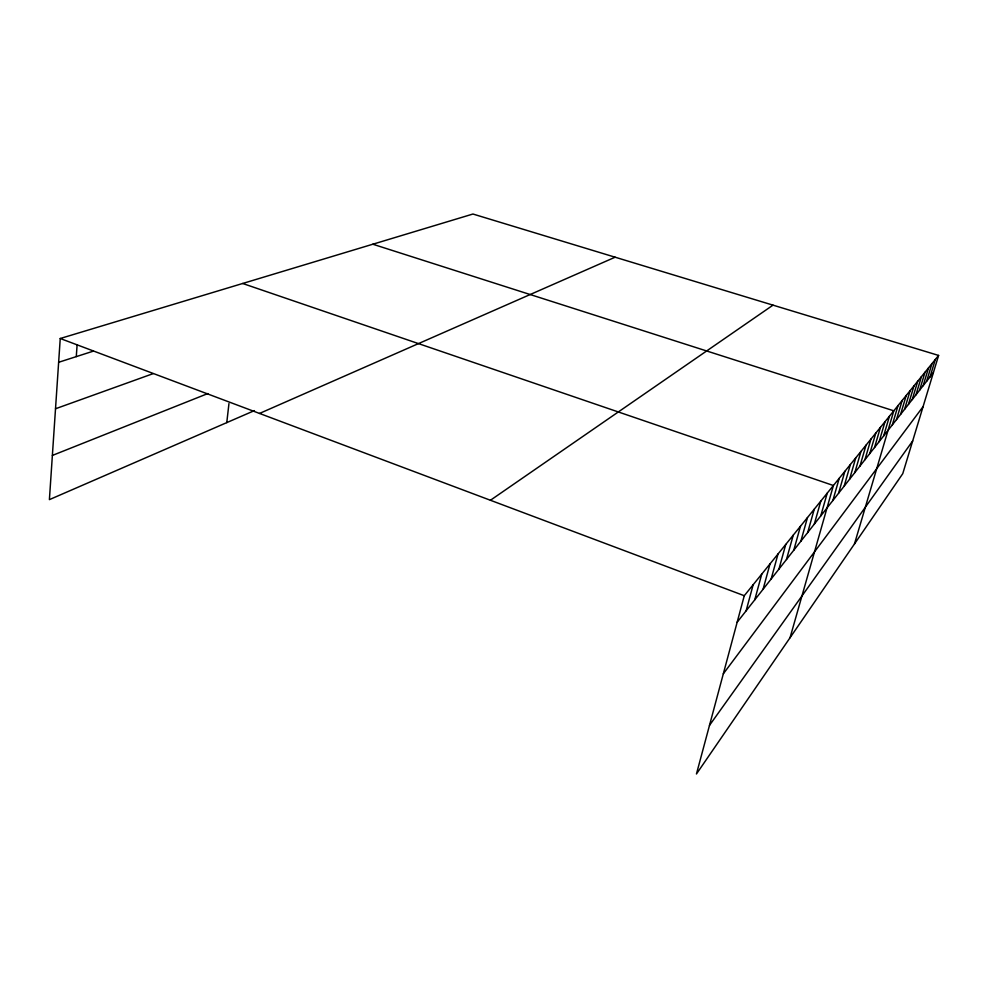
<?xml version="1.0" encoding="UTF-8"?>
<svg xmlns="http://www.w3.org/2000/svg" width="988" height="988" viewBox="0 0 988 988"><rect width="100%" height="100%" fill="white"/><g stroke="black" fill="none" stroke-linecap="round" stroke-linejoin="round"><path stroke-width="1.48" d="M938.6 355.433L744.273 595.715L696.454 773.975L902.76 473.66L938.6 355.433L472.943 214.026L60.243 338.501L49.4 499.632L254.447 410.6M76.274 356.619L77.113 344.898M226.771 422.617L228.957 403.536M746.113 610.831L753.165 584.711M754.758 599.84L761.748 574.102M763.094 589.231L770.023 563.864M771.159 578.98L778.025 553.972M778.952 569.076L785.756 544.413M786.485 559.492L793.24 535.175M793.784 550.205L800.478 526.221M800.848 541.226L807.48 517.564M807.69 532.52L814.26 509.178M814.322 524.085L820.843 501.04M820.756 515.909L827.215 493.16M790.042 637.754L833.403 485.516L242.678 283.482M832.884 500.484L839.232 478.303M838.602 493.21L844.888 471.301M844.16 486.145L850.396 464.496M849.569 479.266L855.744 457.876M854.83 472.573L860.956 451.43M859.955 466.064L866.031 445.168M864.945 459.716L870.959 439.067M869.798 453.541L875.776 433.115M874.541 447.515L880.456 427.322M879.147 441.648L885.026 421.678M883.655 435.93L889.472 416.183M854.472 543.968L893.807 410.81L372.834 244.221M892.325 424.902L898.043 405.574M896.499 419.591L902.18 400.473M900.587 414.392L906.218 395.484M904.563 409.328L910.146 390.606M908.454 404.376L913.999 385.851M912.257 399.547L917.753 381.207M915.975 394.817L921.421 376.663M919.606 390.198L925.015 372.229M923.163 385.678L928.522 367.894M926.633 381.269L931.956 363.646M930.041 376.947L935.315 359.496M709.483 725.39L912.677 440.957M723.327 673.804L923.076 406.648M737.172 622.205L933.364 372.711M490.431 500.261L773.011 305.144M259.535 413.441L615.129 257.201M52.376 455.443L207.826 393.557M55.513 408.76L153.066 373.662M58.65 362.287L93.378 351.123M60.243 338.501L744.273 595.715"/></g></svg>
